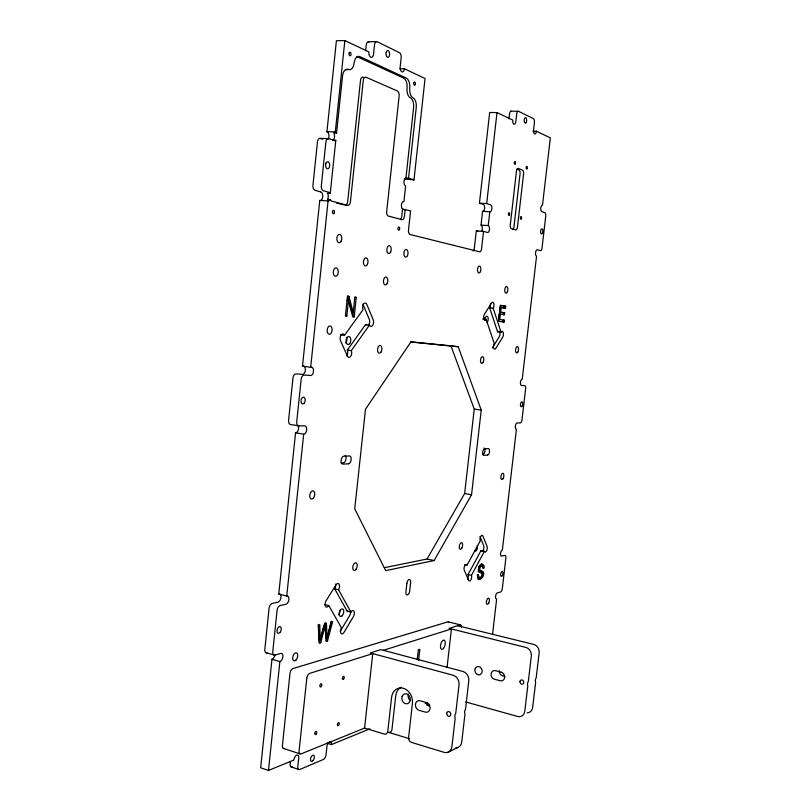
<?xml version="1.0" encoding="UTF-8"?>
<svg xmlns="http://www.w3.org/2000/svg" width="811" height="811" viewBox="0 0 811 811"><rect width="100%" height="100%" fill="white"/><g stroke="black" fill="none" stroke-linecap="round" stroke-linejoin="round"><path stroke-width="1.22" d="M482.819 567.071L482.383 564.547L481.268 563.757M480.193 577.057L478.885 577.685L477.73 577.097L477.395 574.675L478.52 574.918C477.426 579.257 483.001 578.05 482.433 574.533C483.995 570.143 477.152 571.086 478.642 567.315M478.52 574.918L477.578 575.313C476.594 584.447 486.701 576.215 482.778 571.309C476.229 571.603 482.261 561.577 482.961 568.298L483.893 567.933C485.343 562.408 478.368 563.706 478.693 568.258C476.523 572.434 482.94 571.735 482.139 574.837M347.078 300.405L348.426 300.546L346.834 315.976L345.486 315.834L347.422 296.137L348.953 296.35L353.241 312.478L351.903 312.336L347.615 296.218L348.953 296.35M274.98 654.548A4.268 2.413 -72.2 0 1 271.959 659.343L260.666 767.784L268.492 770.45L293.835 760.049A4.207 2.169 -70.6 0 1 296.704 755.132A4.207 2.169 -70.6 0 1 298.732 758.032L297.819 766.598A4.187 2.139 -70.5 0 0 299.837 769.457L323.356 759.471A4.055 2.027 -71.3 0 0 326.042 754.737L326.934 746.455A4.025 2.017 -71.6 0 1 328.414 742.734M267.042 652.784A4.298 2.443 -72.3 0 1 264.822 649.398L269.09 608.189A4.278 2.474 -73.5 0 1 272.161 603.475L277.909 602.218A4.237 2.453 -73.9 0 0 280.93 597.575A4.237 2.453 -73.9 0 0 278.761 594.027L295.559 432.81A4.217 2.534 -80.1 0 0 298.195 430.195A4.217 2.534 -80.1 0 0 298.113 425.663M268.492 770.45L279.876 661.594A4.288 2.392 -72.4 0 0 282.887 656.778A4.288 2.392 -72.4 0 0 280.738 653.433L274.99 655.035A4.319 2.433 -72.4 0 1 272.79 651.638L277.098 610.267A4.288 2.463 -73.6 0 1 280.16 605.533L285.877 604.256A4.258 2.433 -74.1 0 0 288.878 599.582A4.258 2.433 -74.1 0 0 286.739 596.034L303.669 434.199A4.227 2.524 -80.1 0 0 306.649 429.962A4.227 2.524 -80.1 0 0 304.551 425.816L298.894 425.887A4.258 2.565 -80.4 0 1 296.745 421.69L301.165 379.244A4.268 2.575 -82 0 1 304.196 375.108L309.822 375.381A4.237 2.534 -82.4 0 0 313.492 371.499A4.237 2.534 -82.4 0 0 310.674 367.282L302.503 366.166L319.767 200.459A4.339 2.565 -89.1 0 0 322.727 196.85A4.339 2.565 -89.1 0 0 320.659 191.893M328.414 138.934A4.4 2.555 88.9 0 0 326.924 131.727L336.403 40.743L344.857 40.55L368.893 51.934A4.369 2.352 87.3 0 0 370.759 57.246A4.369 2.352 87.3 0 0 373.526 54.124L374.51 44.858A4.349 2.321 87.2 0 1 377.257 41.767L399.448 52.695A4.207 2.2 87.9 0 1 401.151 57.814L400.188 66.755A4.177 2.169 88.3 0 0 401.881 71.804A4.177 2.169 88.3 0 0 404.456 68.773L425.055 78.525L413.985 179.89L404.202 178.917M310.674 367.282L328.08 200.915L319.767 200.459M413.985 179.89L408.562 178.126L416.246 107.518A8.11 4.207 89.5 0 0 413.012 97.837A8.151 4.207 89.1 0 1 409.727 88.044A8.252 4.298 88.8 0 0 406.412 78.13L359.831 56.618A8.82 4.836 87.3 0 0 354.133 63.005A8.941 4.957 87 0 1 348.365 69.472A8.901 4.967 87.5 0 0 342.536 76.021L336.565 133.065A4.41 2.534 89.1 0 0 335.298 131.909L344.857 40.55M328.039 200.185A4.329 2.534 -88.9 0 1 327.593 199.384A4.349 2.555 -89 0 0 327.472 193.221L330.249 193.363L335.805 140.344L333.007 140.273A4.41 2.545 89 0 0 333.767 133.004L336.565 133.065M354.214 316.827L356.232 297.373L354.823 297.171L352.876 316.685L354.214 316.827L352.714 316.655L348.426 300.546M290.419 761.6L290.166 764.043A4.167 2.159 -70.4 0 0 292.193 766.892M365.629 50.799L366.237 45.031A4.329 2.342 87 0 1 368.995 41.949M473.178 250.974A3.497 1.693 -86 0 0 474.344 248.196L476.3 230.912L483.538 231.378L481.582 248.713A3.508 1.683 -85.9 0 1 479.534 251.775L410.102 234.511A3.883 2.058 -86.9 0 1 408.491 230.152L410.599 210.85L402.55 209.177L401.79 216.162A3.943 2.119 -87.5 0 1 400.391 219.244M402.55 209.177L403.087 209.329A3.933 2.098 -87.8 0 1 401.445 204.848A3.933 2.098 -87.8 0 1 403.939 201.554L405.632 185.983A3.954 2.098 -88.4 0 1 403.99 181.431A3.954 2.098 -88.4 0 1 406.473 178.187L405.936 178.014L413.61 107.488A8.1 4.217 89.4 0 0 410.356 97.827A8.14 4.217 89 0 1 407.061 88.044A8.242 4.308 88.8 0 0 403.736 78.14L357.043 56.658M405.165 209.319L404.405 216.314A3.943 2.109 -87.5 0 1 401.911 219.659L388.408 216.061A4.014 2.19 -87.7 0 1 386.685 211.509L399.144 95.982A4.156 2.19 88.9 0 0 397.441 91.004L366.055 77.238A4.349 2.372 87.9 0 0 363.267 80.451L350.423 201.787A4.248 2.433 -88.5 0 1 347.605 205.335L331.993 201.229A4.329 2.524 -88.9 0 1 330.371 199.536L327.593 199.384M417.209 659.819L418.334 649.763L419.824 649.276L418.557 660.559M481.511 231.328A3.477 1.663 -86.4 0 0 482.281 227.678A3.477 1.663 -86.4 0 0 481.024 225.134L482.575 211.357A3.487 1.663 -86.9 0 0 484.593 208.417A3.487 1.663 -86.9 0 0 483.356 204.453L479.433 203.186L489.672 112.506L497.001 112.587L512.765 120.058A3.497 1.581 -88.7 0 0 513.91 124.195A3.497 1.581 -88.7 0 0 515.826 121.508L516.688 113.996A3.487 1.561 -88.7 0 1 518.594 111.33L533.364 118.599A3.396 1.49 -88.4 0 1 534.419 122.613L533.577 129.902A3.376 1.48 -88.2 0 0 534.621 133.886A3.376 1.48 -88.2 0 0 536.436 131.26L550.334 137.84L542.488 205.224A3.234 1.409 -86.4 0 0 540.825 207.961A3.234 1.409 -86.4 0 0 541.748 211.6L544.749 212.624A3.214 1.399 -86.2 0 1 545.732 216.263L542.052 247.842A3.193 1.399 -85.5 0 1 540.349 250.629L537.308 249.788A3.203 1.409 -85.4 0 0 535.554 252.596A3.203 1.409 -85.4 0 0 536.568 256.144L522.243 379.203A3.153 1.399 -82.5 0 0 520.469 382.265A3.153 1.399 -82.5 0 0 521.514 385.468L524.585 385.61A3.143 1.389 -82.3 0 1 525.619 388.793L522 419.814A3.132 1.389 -81.6 0 1 520.236 422.926L517.144 422.977A3.143 1.399 -81.4 0 0 515.37 426.12A3.143 1.399 -81.4 0 0 516.425 429.212L502.374 549.949A3.143 1.369 -78.6 0 0 500.569 553.335A3.143 1.369 -78.6 0 0 501.654 556.093L504.797 555.393A3.122 1.358 -78.5 0 1 505.861 558.13L502.313 588.573A3.132 1.348 -77.8 0 1 500.529 592.01L497.376 592.892A3.143 1.358 -77.7 0 0 495.572 596.369A3.143 1.358 -77.7 0 0 496.656 599.015L492.571 634.192M483.538 231.378L487.452 232.483A3.487 1.652 -86.3 0 0 489.459 229.493A3.487 1.652 -86.3 0 0 488.242 225.58L489.803 211.752A3.497 1.652 -86.8 0 0 491.811 208.812A3.497 1.652 -86.8 0 0 490.594 204.838L486.691 203.571L497.001 112.587M384.394 567.69L427.052 559.002L464.642 493.493L474.253 409.079L450.967 345.881L410.802 341.836M508.933 118.903L509.501 113.915A3.477 1.571 -88.8 0 1 511.417 111.259M447.054 667.362L451.433 628.961L383.339 650.3M458.215 346.733L410.853 341.978L365.477 409.281L354.731 508.872L385.701 570.62L434.128 560.543L471.546 494.771L481.227 410.102L458.215 346.733L450.967 345.881M498.633 319.382L499.252 313.989L500.428 314.1L499.799 319.504L498.633 319.382L504.28 320.173L504.067 322.028L502.901 321.906L503.114 320.051L504.28 320.173M503.509 312.772L503.296 314.627L504.452 314.739L504.665 312.894L499.475 312.123L499.89 308.474M498.613 321.227L500.438 305.331L505.709 306.244L505.496 308.109L500.032 307.268L505.496 308.109M504.665 312.894L500.64 312.235L501.198 307.379M504.33 307.987L504.543 306.132L500.326 305.402M326.052 637.111L325.819 638.156L325.13 622.767M319.118 639.088L318.905 639.991L318.49 624.399M323.812 625.818L319.402 642.393L320.7 642.738L325.231 625.585A56.02 29.358 -75.4 0 0 325.312 627.167L326.113 641.288L327.532 640.903L332.632 621.571L331.162 621.936L327.097 638.5L326.417 623.101L324.633 623.537L320.193 640.335L319.777 624.734L318.236 625.109L319.169 643.153L320.7 642.738M331.354 621.236L326.255 640.558L327.532 640.903M482.018 575.435L480.487 578.486L478.166 579.52M471.434 575.323L484.41 551.328A3.224 1.45 -78.5 0 0 486.549 550.882A3.224 1.45 -78.5 0 0 487.076 546.411L482.92 536.091A3.254 1.47 -78.7 0 0 480.751 536.497A3.254 1.47 -78.7 0 0 480.234 541.018L467.065 565.074A3.325 1.521 -77.9 0 0 464.794 565.591A3.325 1.521 -77.9 0 0 464.267 570.184L468.677 580.412A3.295 1.5 -77.7 0 0 470.907 579.855A3.295 1.5 -77.7 0 0 471.434 575.323L468.038 574.573A3.285 1.5 -77.7 0 1 467.511 579.095M468.038 574.573L481.045 550.618L484.41 551.328M478.814 566.909L480.386 565.561L481.724 566.423M340.245 631.303L349.632 615.671A3.893 2.058 -75 0 0 350.464 611.058M492.378 347.929L499.231 336.768A3.295 1.531 -83.6 0 0 499.181 331.212M351.295 350.626L369.522 325.029A3.974 2.22 -84.2 0 0 372.634 325.393A3.974 2.22 -84.2 0 0 373.242 319.808L366.825 304.48A4.025 2.261 -84.7 0 0 363.652 304.034A4.025 2.261 -84.7 0 0 363.044 309.701L344.482 335.298A4.106 2.372 -83.7 0 0 341.147 334.973A4.106 2.372 -83.7 0 0 340.529 340.762L347.412 356.08A4.055 2.321 -83.1 0 0 350.687 356.323A4.055 2.321 -83.1 0 0 351.295 350.626L347.311 350.119A4.055 2.332 -83.1 0 1 346.713 355.806M347.311 350.119L365.579 324.582L369.522 325.029M447.733 752.395L457.617 747.539M327.178 743.241L331.446 744.599L369.917 728.815M427.022 705.367L429.354 704.414M425.207 703.411L427.539 702.468M341.066 462.98L343.276 462.848A3.974 2.24 -79.4 0 0 345.78 459.817A3.974 2.24 -79.4 0 0 345.192 455.468M368.387 41.807L376.649 41.625M399.853 68.813L404.456 68.773M511.011 111.178L518.188 111.249M532.928 131.189L536.436 131.26M326.924 131.727L335.298 131.909M319.777 138.387L328.181 138.59M405.936 178.014L408.562 178.126M479.433 203.186L486.691 203.571M482.575 211.357L489.803 211.752M481.024 225.134L488.242 225.58M504.543 306.132L505.709 306.244M490.381 303.841A3.376 1.592 -84.4 0 1 489.672 307.835L493.2 308.18L501.086 332.246A3.305 1.531 -83.6 0 1 503.225 332.52A3.305 1.531 -83.6 0 1 502.698 337.153L495.866 348.335A3.325 1.551 -83.3 0 1 493.686 348.112A3.325 1.551 -83.3 0 1 494.223 343.428L486.154 319.372A3.406 1.622 -84.1 0 1 483.883 319.037A3.406 1.622 -84.1 0 1 484.431 314.252L491.527 303.061A3.376 1.592 -84.4 0 1 493.747 303.446A3.376 1.592 -84.4 0 1 493.2 308.18M354.894 297.242L356.232 297.373M499.475 312.123L500.64 312.235M482.606 318.997L486.154 319.372M489.672 307.835L497.609 331.871L501.086 332.246M345.405 315.814L346.834 315.976M340.468 334.821L344.482 335.298M474.253 409.079L481.227 410.102M498.542 321.268L504.067 322.028M499.252 313.989L504.452 314.739M298.894 425.887L290.743 424.538A4.248 2.575 -80.3 0 1 288.574 420.351L292.953 378.068A4.248 2.585 -82 0 1 295.995 373.952L301.662 374.236A4.217 2.555 -82.4 0 0 305.159 371.397A4.217 2.555 -82.4 0 0 303.76 366.166M295.559 432.81L303.669 434.199M464.642 493.493L471.546 494.771M482.778 567.69L483.893 567.933M464.784 564.578L467.065 565.074M427.052 559.002L434.128 560.543M335.551 584.092A3.984 2.169 -75.4 0 1 334.69 588.816L338.532 589.749L350.899 612.092A3.903 2.048 -75 0 1 353.981 611.312A3.903 2.048 -75 0 1 353.403 616.634L344.036 632.296A3.954 2.078 -74.5 0 1 340.873 633.158A3.954 2.078 -74.5 0 1 341.461 627.785L328.779 605.553L324.927 604.59M448.179 621.875L460.567 624.906M457.627 625.717L533.709 644.4A7.127 6.174 69.6 0 1 539.163 652.804L536.152 678.067A4.308 3.71 67.7 0 0 535.645 682.325L532.645 707.516A7.157 6.093 67.3 0 1 527.241 712.818M278.761 594.027L286.739 596.034M334.69 588.816L347.108 611.139L350.899 612.092M336.443 202.973L343.661 204.859M504.868 676.445L502.556 675.837A4.4 3.751 70.2 0 1 499.252 670.626M320.497 191.852L315.063 190.362A4.369 2.595 -89.5 0 1 312.945 185.334L317.446 141.945A4.42 2.585 89 0 1 320.457 138.458L322.687 139.218M476.3 230.912L478.267 231.459M465.656 701.951L517.671 716.488A7.248 6.143 67.6 0 0 524.768 711.338L527.799 685.832A4.359 3.741 68 0 1 528.316 681.514L531.347 655.917A7.218 6.235 69.9 0 0 525.852 647.401L449.071 628.383L460.151 624.926A3.416 1.541 -76.5 0 1 461.418 627.704M266.373 652.835L274.331 655.085M271.959 659.343L279.876 661.594M388.347 732.292L409.606 738.75M364.392 728.014L384.181 734.056A3.933 3.153 72.6 0 0 387.81 731.289L391.571 697.419A12.641 10.3 73.2 0 1 403.351 688.306A12.641 10.3 73.2 0 1 412.424 703.401L408.592 737.594A3.984 3.234 71.3 0 0 411.441 742.379L444.225 752.385A8.12 6.64 69.7 0 0 451.899 746.759L455.174 718.252A4.886 4.055 70.2 0 1 455.731 713.427L459.016 684.819A8.08 6.741 72 0 0 453.055 675.208L370.211 652.946L380.835 649.631L462.888 671.447A7.968 6.681 71.7 0 1 468.788 680.916L465.534 709.118A4.815 4.014 69.9 0 0 464.987 713.873L461.753 741.964A8.009 6.579 69.4 0 1 455.914 747.803M283.323 748.381L299.969 753.835M291.027 766.882L298.681 769.457M516.871 169.185L518.959 170.016A3.376 1.521 -87.4 0 1 520.054 173.919L513.971 226.827A3.345 1.531 -86.2 0 1 512.897 229.452M478.145 571.664L480.994 572.961M362.862 304.074L369.309 319.382A3.974 2.22 -84.2 0 1 368.184 325.525M480 536.547L483.711 545.722A3.224 1.45 -78.5 0 1 482.423 551.135M284.529 748.411A4.268 2.251 -70.5 0 1 282.421 745.421L290.003 673.343A4.217 2.311 -72.3 0 1 292.943 668.568L447.763 621.895A3.396 1.561 -76.4 0 1 448.838 622.503M484.147 447.976A3.264 1.521 -80.7 0 1 484.877 451.453A3.264 1.521 -80.7 0 1 483.021 454.353M302.503 366.166A4.217 2.555 -82.4 0 1 303.142 366.035M346.429 337.366A4.045 2.332 -83.6 0 1 345.831 343.033M484.603 317.699A3.366 1.602 -84 0 1 484.623 319.392M339.951 610.237A3.923 2.098 -74.8 0 1 338.461 614.748M329.002 742.136A4.025 2.017 -71.6 0 1 331.446 744.599M330.178 193.332A4.349 2.545 -88.9 0 0 328.82 192.268L323.417 190.778A4.39 2.585 -89.4 0 1 321.318 185.729L325.86 142.168A4.44 2.575 89.2 0 1 328.86 138.671L334.385 140.567A4.41 2.534 89.1 0 0 335.805 140.344M330.29 199.506A4.349 2.545 -88.9 0 1 327.999 200.885M328.779 605.553A4.035 2.2 -74.8 0 1 325.485 606.334A4.035 2.2 -74.8 0 1 326.073 600.809L335.896 584.974A3.994 2.159 -75.4 0 1 339.12 584.285A3.994 2.159 -75.4 0 1 338.532 589.749M344.868 205.173A4.237 2.433 -88.6 0 0 347.686 201.635L360.5 80.461A4.339 2.382 87.9 0 1 363.298 77.248M484.927 320.173A3.366 1.602 -84 0 1 486.377 316.3A3.366 1.602 -84 0 1 488.151 318.317A3.366 1.602 -84 0 1 487.026 322.545M477.233 545.479A3.254 1.48 -78.4 0 1 476.716 549.99A3.254 1.48 -78.4 0 1 474.516 550.436M365.974 325.262A3.974 2.22 -84.2 0 1 365.579 324.582M497.609 331.871A3.295 1.531 -83.6 0 1 497.984 331.385M347.108 611.139A3.893 2.058 -75 0 1 347.625 610.419M481.308 551.054A3.224 1.45 -78.5 0 1 481.045 550.618M348.132 69.411A8.931 4.967 86.9 0 1 345.567 69.503M323.995 626.305A55.989 29.389 -75.3 0 1 323.974 625.778M410.67 700.734A5.059 4.146 73 0 1 408.369 693.973M389.189 732.414A3.903 3.143 72.5 0 0 391.966 729.535L395.717 695.838A12.57 10.259 73.1 0 1 401.212 687.262M429.222 706.107A4.917 4.045 72.1 0 1 425.937 702.752M306.801 678.209L299.087 750.864A4.308 2.22 -70.9 0 0 301.165 753.865L364.575 728.075L372.746 653.625L309.721 673.373A4.258 2.271 -72.6 0 0 306.801 678.209M406.869 583.433L405.936 591.888A3.619 1.784 -76.5 0 0 407.426 594.939A3.619 1.784 -76.5 0 0 409.707 590.966L410.65 582.562A3.609 1.784 -76.7 0 0 409.149 579.49A3.609 1.784 -76.7 0 0 406.869 583.433M516.445 171.253L510.291 224.86A3.366 1.541 -86.2 0 0 511.417 228.651L515.614 229.898A3.345 1.521 -86.2 0 0 517.469 227.039L523.571 174.061A3.386 1.521 -87.4 0 0 522.487 170.148L518.33 168.485A3.406 1.541 -87.5 0 0 516.445 171.253M348.477 463.791L342.982 464.135A4.014 2.261 -79.4 0 1 341.096 460.303A4.014 2.261 -79.4 0 1 343.834 456.208L349.318 455.924A3.984 2.23 -79.5 0 1 351.163 459.725A3.984 2.23 -79.5 0 1 348.477 463.791M487.593 455.113L483.883 455.336A3.295 1.531 -80.7 0 1 482.697 452.173A3.295 1.531 -80.7 0 1 484.633 448.828L488.344 448.625A3.274 1.51 -80.7 0 1 489.499 451.778A3.274 1.51 -80.7 0 1 487.593 455.113M501.249 672.197L495.399 670.667A4.46 3.781 70.4 0 0 491.071 673.921A4.46 3.781 70.4 0 0 494.406 679.202L500.245 680.753A4.471 3.802 70 0 0 504.604 677.489A4.471 3.802 70 0 0 501.249 672.197M426.444 702.579L420.128 700.785A4.988 4.085 72.3 0 0 415.455 704.364A4.988 4.085 72.3 0 0 419.054 710.304L425.359 712.129A4.998 4.106 72 0 0 430.073 708.55A4.998 4.106 72 0 0 426.444 702.579M443.597 648.293A4.744 2.169 -75.9 0 0 444.509 640.366A4.744 2.169 -75.9 0 0 440.535 645.475A4.744 2.169 -75.9 0 0 443.597 648.293M316.087 734.087A1.693 0.872 -71.6 0 0 316.381 731.35A1.693 0.872 -71.6 0 0 314.78 733.286A1.693 0.872 -71.6 0 0 316.087 734.087M321.176 686.572A1.673 0.882 -72.7 0 0 321.47 683.815A1.673 0.882 -72.7 0 0 319.879 685.67A1.673 0.882 -72.7 0 0 321.176 686.572M338.603 725.308A1.632 0.821 -72.3 0 0 338.897 722.642A1.632 0.821 -72.3 0 0 337.376 724.507A1.632 0.821 -72.3 0 0 338.603 725.308M343.611 679.081A1.622 0.831 -73.3 0 0 343.905 676.394A1.622 0.831 -73.3 0 0 342.394 678.189A1.622 0.831 -73.3 0 0 343.611 679.081M519.983 681.544A2.169 1.855 68.6 0 0 522.598 684.089A2.169 1.855 68.6 0 0 523.024 680.49A2.169 1.855 68.6 0 0 519.983 681.544M475.165 668.72A4.237 3.589 71.4 0 0 479.017 674.874A4.237 3.589 71.4 0 0 481.44 668.507A4.237 3.589 71.4 0 0 475.165 668.72M325.87 163.487A3.528 2.058 89.9 0 0 327.644 168.779A3.528 2.058 89.9 0 0 329.428 163.498A3.528 2.058 89.9 0 0 325.87 163.487M279.876 632.519A3.437 1.946 -73 0 0 280.484 626.812A3.437 1.946 -73 0 0 277.048 630.441A3.437 1.946 -73 0 0 279.876 632.519M304.287 402.986A3.406 2.048 -81.2 0 0 303.963 397.309A3.406 2.048 -81.2 0 0 301.003 401.394A3.406 2.048 -81.2 0 0 304.287 402.986M386.178 52.259A3.416 1.804 87.6 0 0 387.922 57.348A3.416 1.804 87.6 0 0 389.3 52.188A3.416 1.804 87.6 0 0 386.178 52.259M526.319 122.228A2.747 1.216 -88.5 0 0 525.761 117.696A2.747 1.216 -88.5 0 0 524.271 121.234A2.747 1.216 -88.5 0 0 526.319 122.228M542.508 232.96A2.565 1.115 -85.9 0 0 542.012 228.854A2.565 1.115 -85.9 0 0 540.623 232.362A2.565 1.115 -85.9 0 0 542.508 232.96M502.414 575.465A2.504 1.085 -78.1 0 0 502.384 571.502A2.504 1.085 -78.1 0 0 500.63 574.847A2.504 1.085 -78.1 0 0 502.414 575.465M522.152 406.058A2.514 1.115 -82 0 0 522.142 401.881A2.514 1.115 -82 0 0 520.419 404.902A2.514 1.115 -82 0 0 522.152 406.058M313.066 760.536A3.295 1.673 -71 0 0 313.644 755.234A3.295 1.673 -71 0 0 310.532 759.055A3.295 1.673 -71 0 0 313.066 760.536M483.001 362.476A3.376 1.602 -83 0 0 482.93 356.799A3.376 1.602 -83 0 0 480.497 360.733A3.376 1.602 -83 0 0 483.001 362.476M461.824 548.094A3.356 1.561 -78.3 0 0 461.723 542.731A3.356 1.561 -78.3 0 0 459.259 547.141A3.356 1.561 -78.3 0 0 461.824 548.094M380.927 352.177A3.913 2.149 -83.3 0 0 380.673 345.587A3.913 2.149 -83.3 0 0 377.531 350.109A3.913 2.149 -83.3 0 0 380.927 352.177M356.232 569.008A3.903 2.088 -76.3 0 0 355.948 562.834A3.903 2.088 -76.3 0 0 352.765 568.004A3.903 2.088 -76.3 0 0 356.232 569.008M334.203 213.1A1.723 1.004 -88.3 0 0 333.615 210.323A1.723 1.004 -88.3 0 0 332.49 212.664A1.723 1.004 -88.3 0 0 334.203 213.1M399.478 229.533A1.581 0.852 -87.1 0 0 399.012 226.999A1.581 0.852 -87.1 0 0 398.029 229.158A1.581 0.852 -87.1 0 0 399.478 229.533M390.659 251.947A3.974 2.159 -86.5 0 0 389.462 245.621A3.974 2.159 -86.5 0 0 386.969 251.106A3.974 2.159 -86.5 0 0 390.659 251.947M387.263 283.292A3.954 2.159 -85.5 0 0 386.066 277.078A3.954 2.159 -85.5 0 0 383.562 282.613A3.954 2.159 -85.5 0 0 387.263 283.292M341.167 241.12A4.237 2.463 -87.3 0 0 339.748 234.349A4.237 2.463 -87.3 0 0 336.97 240.178A4.237 2.463 -87.3 0 0 341.167 241.12M337.64 274.574A4.217 2.463 -86.1 0 0 336.21 267.914A4.217 2.463 -86.1 0 0 333.433 273.804A4.217 2.463 -86.1 0 0 337.64 274.574M517.803 352.146A3.214 1.45 -83.2 0 0 517.783 346.743A3.214 1.45 -83.2 0 0 515.563 350.453A3.214 1.45 -83.2 0 0 517.803 352.146M313.695 497.68A4.156 2.403 -77.9 0 0 313.32 490.949A4.156 2.403 -77.9 0 0 309.761 496.231A4.156 2.403 -77.9 0 0 313.695 497.68M331.537 332.409A4.187 2.453 -84 0 0 330.087 325.941A4.187 2.453 -84 0 0 327.309 331.942A4.187 2.453 -84 0 0 331.537 332.409M503.144 478.541A3.183 1.429 -80.2 0 0 503.104 473.34A3.183 1.429 -80.2 0 0 500.863 477.355A3.183 1.429 -80.2 0 0 503.144 478.541M480.447 271.573A3.487 1.673 -85.4 0 0 479.615 266.069A3.487 1.673 -85.4 0 0 477.588 270.925A3.487 1.673 -85.4 0 0 480.447 271.573M296.066 659.961A4.207 2.311 -72.7 0 0 296.806 653.007A4.207 2.311 -72.7 0 0 292.69 657.549A4.207 2.311 -72.7 0 0 296.066 659.961M407.507 255.627A3.883 2.068 -86.3 0 0 406.382 249.464A3.883 2.068 -86.3 0 0 403.99 254.826A3.883 2.068 -86.3 0 0 407.507 255.627M488.688 603.181A3.193 1.399 -77.4 0 0 488.638 598.183A3.193 1.399 -77.4 0 0 486.377 602.492A3.193 1.399 -77.4 0 0 488.688 603.181M509.47 214.895A1.358 0.629 -86.5 0 0 509.176 212.705A1.358 0.629 -86.5 0 0 508.416 214.55A1.358 0.629 -86.5 0 0 509.47 214.895M515.33 163.761A1.369 0.618 -87.7 0 0 515.036 161.521A1.369 0.618 -87.7 0 0 514.286 163.335A1.369 0.618 -87.7 0 0 515.33 163.761M521.402 218.706A1.328 0.598 -86.3 0 0 521.118 216.567A1.328 0.598 -86.3 0 0 520.388 218.372A1.328 0.598 -86.3 0 0 521.402 218.706M527.18 168.566A1.348 0.598 -87.5 0 0 526.907 166.367A1.348 0.598 -87.5 0 0 526.177 168.151A1.348 0.598 -87.5 0 0 527.18 168.566M507.412 291.747A3.325 1.531 -84.7 0 0 506.682 286.536A3.325 1.531 -84.7 0 0 504.807 291.22A3.325 1.531 -84.7 0 0 507.412 291.747M367.454 264.335A4.075 2.291 -86.3 0 0 366.156 257.868A4.075 2.291 -86.3 0 0 363.541 263.534A4.075 2.291 -86.3 0 0 367.454 264.335M349.135 53.11A1.794 0.993 86.8 0 0 350.119 55.777A1.794 0.993 86.8 0 0 350.859 53.08A1.794 0.993 86.8 0 0 349.135 53.11M413.955 82.529A1.632 0.841 88.9 0 0 414.411 85.236A1.632 0.841 88.9 0 0 415.384 83.188A1.632 0.841 88.9 0 0 413.955 82.529M342.232 615.721A3.933 2.098 -74.9 0 0 342.952 609.142A3.933 2.098 -74.9 0 0 339.251 613.258A3.933 2.098 -74.9 0 0 342.232 615.721M349.784 343.529A4.045 2.321 -83.6 0 0 349.48 336.697A4.045 2.321 -83.6 0 0 346.115 341.34A4.045 2.321 -83.6 0 0 349.784 343.529M402.124 696.355A5.109 4.167 73.1 0 0 406.615 703.826A5.109 4.167 73.1 0 0 409.433 696.203A5.109 4.167 73.1 0 0 402.124 696.355M446.709 713.325A2.433 2.007 70.8 0 0 449.537 716.214A2.433 2.007 70.8 0 0 450.004 712.21A2.433 2.007 70.8 0 0 446.709 713.325"/></g></svg>
